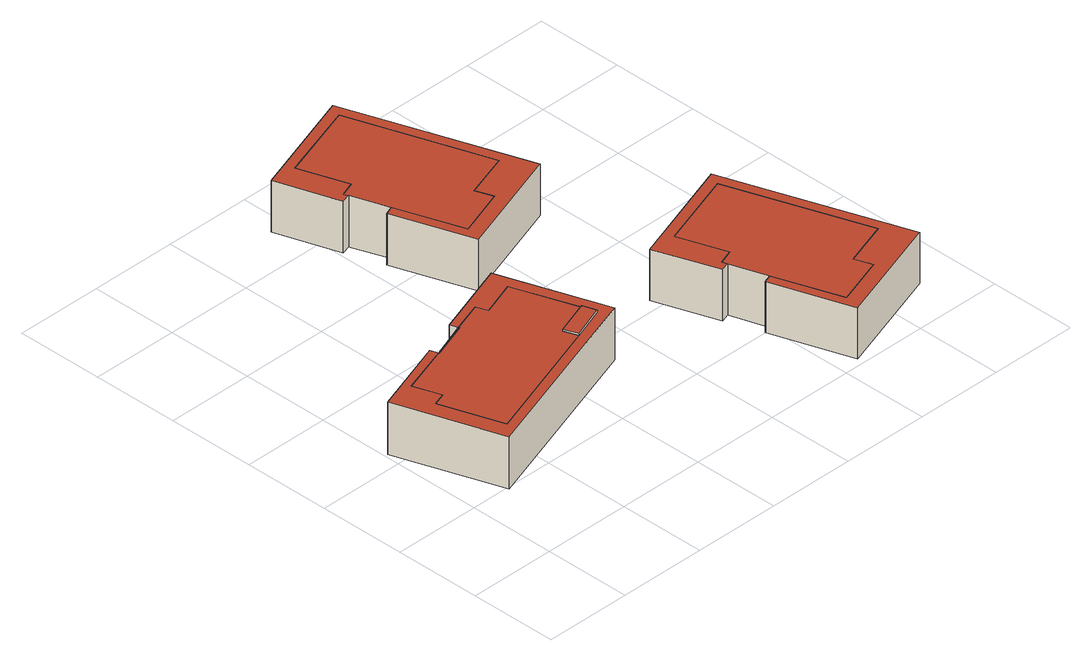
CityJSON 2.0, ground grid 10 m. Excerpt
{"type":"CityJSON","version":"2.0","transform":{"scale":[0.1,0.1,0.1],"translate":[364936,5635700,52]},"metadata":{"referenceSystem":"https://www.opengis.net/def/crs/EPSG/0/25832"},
"CityObjects":{
"building1":{"type":"Building","attributes":{"Geometrietyp2DReferenz":"3000","Gemeindeschluessel":"05315000","function":"51009_1610","roofType":"9999","measuredHeight":3},"geometry":[{"type":"Solid","lod":"2","boundaries":[[[[0,1,2,3]],[[1,4,5,2]],[[0,6,4,1]],[[3,7,6,0]],[[2,5,7,3]],[[4,6,7,5]]]],"semantics":{"surfaces":[{"type":"RoofSurface"},{"type":"WallSurface"},{"type":"GroundSurface"}],"values":[[0,1,1,1,1,2]]}}]},
"building2":{"type":"Building","attributes":{"Gemeindeschluessel":"05315000","Geometrietyp2DReferenz":"3000","function":"31001_1010"},"address":[{"country":"Germany","locality":"Köln","thoroughfareNumber":"5","thoroughfareName":"Zum Alten Paulshof"}],"children":["building2-1","building2-2","building2-3"]},
"building2-1":{"type":"BuildingPart","attributes":{"roofType":"9999","measuredHeight":6.1,"storeysAboveGround":2},"parents":["building2"],"geometry":[{"type":"MultiSurface","lod":"2","boundaries":[[[8,9,10,11,12,13,14,15,16,17,18,19,20,21,22,23,24,25]],[[23,26,27,24]],[[22,28,26,23]],[[29,30,31,28]],[[30,32,33,31]],[[32,34,35,33]],[[34,36,37,35]],[[36,38,39,37]],[[38,40,41,39]],[[40,42,43,41]],[[42,44,45,43]],[[44,46,47,45]],[[46,48,49,47]],[[48,50,51,49]],[[10,52,51,11]],[[9,53,52,10]],[[8,54,53,9]],[[25,55,54,8]],[[24,27,55,25]],[[22,21,30,29]],[[21,20,32,30]],[[20,19,34,32]],[[19,18,36,34]],[[18,17,38,36]],[[17,16,40,38]],[[16,15,42,40]],[[15,14,44,42]],[[14,13,46,44]],[[13,12,48,46]],[[12,11,50,48]],[[26,28,31,33,35,37,39,41,43,45,47,49,51,52,53,54,55,27]]],"semantics":{"surfaces":[{"type":"RoofSurface"},{"type":"WallSurface"},{"type":"GroundSurface"}],"values":[0,1,1,1,1,1,1,1,1,1,1,1,1,1,1,1,1,1,1,1,1,1,1,1,1,1,1,1,1,1,2]}}]},
"building2-2":{"type":"BuildingPart","attributes":{"roofType":"9999","measuredHeight":5.92,"storeysAboveGround":2},"address":[{"country":"Germany","locality":"Köln","thoroughfareNumber":"5","thoroughfareName":"Zum Alten Paulshof"}],"parents":["building2"],"geometry":[{"type":"Solid","lod":"2","boundaries":[[[[56,57,11,22]],[[11,58,59,22]],[[60,58,11,57]],[[61,60,57,56]],[[59,61,56,22]],[[60,61,59,58]]]],"semantics":{"surfaces":[{"type":"RoofSurface"},{"type":"WallSurface"},{"type":"GroundSurface"}],"values":[[0,1,1,1,1,2]]}}]},
"building2-3":{"type":"BuildingPart","attributes":{"roofType":"9999","measuredHeight":6,"storeysAboveGround":2},"address":[{"country":"Germany","locality":"Köln","thoroughfareNumber":"5","thoroughfareName":"Zum Alten Paulshof"}],"parents":["building2"],"geometry":[{"type":"MultiSurface","lod":"2","boundaries":[[[17,16,15,14,13,12,11,57,56,22,21,20,19,18]],[[59,61,62,29]],[[61,60,63,62]],[[60,58,50,63]],[[19,20,32,34]],[[20,21,30,32]],[[21,22,29,30]],[[22,56,61,59]],[[56,57,60,61]],[[57,11,58,60]],[[11,12,48,50]],[[12,13,46,48]],[[13,14,44,46]],[[14,15,42,44]],[[15,16,40,42]],[[16,17,38,40]],[[17,18,36,38]],[[18,19,34,36]],[[32,30,29,62,63,50,48,46,44,42,40,38,36,34]]],"semantics":{"surfaces":[{"type":"RoofSurface"},{"type":"WallSurface"},{"type":"GroundSurface"}],"values":[0,1,1,1,1,1,1,1,1,1,1,1,1,1,1,1,1,1,2]}}]},
"building3":{"type":"Building","attributes":{"Geometrietyp2DReferenz":"3000","Gemeindeschluessel":"05315000","function":"51009_1610","roofType":"9999","measuredHeight":3},"geometry":[{"type":"Solid","lod":"2","boundaries":[[[[64,65,66,67]],[[65,68,69,66]],[[64,70,68,65]],[[67,71,70,64]],[[66,69,71,67]],[[68,70,71,69]]]],"semantics":{"surfaces":[{"type":"RoofSurface"},{"type":"WallSurface"},{"type":"GroundSurface"}],"values":[[0,1,1,1,1,2]]}}]},
"building4":{"type":"Building","attributes":{"Geometrietyp2DReferenz":"3000","Gemeindeschluessel":"05315000","function":"51009_1610","roofType":"1000","measuredHeight":6.12},"geometry":[{"type":"Solid","lod":"2","boundaries":[[[[72,73,42,74]],[[75,38,73,72]],[[76,40,38,75]],[[74,42,40,76]],[[75,72,74,76]],[[73,38,40,42]]]],"semantics":{"surfaces":[{"type":"WallSurface"},{"type":"RoofSurface"},{"type":"GroundSurface"}],"values":[[0,0,0,0,1,2]]}}]},
"building5":{"type":"Building","attributes":{"Gemeindeschluessel":"05315000","Geometrietyp2DReferenz":"3000","function":"31001_1010"},"address":[{"country":"Germany","locality":"Köln","thoroughfareNumber":"9","thoroughfareName":"Zum Alten Paulshof"}],"children":["building5-1","building5-2"]},
"building5-1":{"type":"BuildingPart","attributes":{"roofType":"9999","measuredHeight":6,"storeysAboveGround":2},"parents":["building5"],"geometry":[{"type":"Solid","lod":"2","boundaries":[[[[77,78,79,80,81,82,83,84,85,86,87,88,89,90,91,92]],[[90,93,94,91]],[[80,95,96,81]],[[79,97,95,80]],[[78,98,97,79]],[[77,99,98,78]],[[92,100,99,77]],[[91,94,100,92]],[[89,101,93,90]],[[88,102,101,89]],[[87,103,102,88]],[[86,104,103,87]],[[85,105,104,86]],[[84,106,105,85]],[[83,107,106,84]],[[82,108,107,83]],[[81,96,108,82]],[[93,101,102,103,104,105,106,107,108,96,95,97,98,99,100,94]]]],"semantics":{"surfaces":[{"type":"RoofSurface"},{"type":"WallSurface"},{"type":"GroundSurface"}],"values":[[0,1,1,1,1,1,1,1,1,1,1,1,1,1,1,1,1,2]]}}]},
"building5-2":{"type":"BuildingPart","attributes":{"roofType":"9999","measuredHeight":6,"storeysAboveGround":2},"address":[{"country":"Germany","locality":"Köln","thoroughfareNumber":"9","thoroughfareName":"Zum Alten Paulshof"}],"parents":["building5"],"geometry":[{"type":"Solid","lod":"2","boundaries":[[[[88,87,86,85,84,83,82,81,90,89]],[[81,96,93,90]],[[82,108,96,81]],[[83,107,108,82]],[[84,106,107,83]],[[85,105,106,84]],[[86,104,105,85]],[[87,103,104,86]],[[88,102,103,87]],[[89,101,102,88]],[[90,93,101,89]],[[96,108,107,106,105,104,103,102,101,93]]]],"semantics":{"surfaces":[{"type":"RoofSurface"},{"type":"WallSurface"},{"type":"GroundSurface"}],"values":[[0,1,1,1,1,1,1,1,1,1,1,2]]}}]},
"building6":{"type":"Building","attributes":{"Geometrietyp2DReferenz":"3000","Gemeindeschluessel":"05315000","function":"51009_1610","roofType":"9999","measuredHeight":3},"geometry":[{"type":"Solid","lod":"2","boundaries":[[[[109,110,111,112]],[[110,113,114,111]],[[109,115,113,110]],[[112,116,115,109]],[[111,114,116,112]],[[113,115,116,114]]]],"semantics":{"surfaces":[{"type":"RoofSurface"},{"type":"WallSurface"},{"type":"GroundSurface"}],"values":[[0,1,1,1,1,2]]}}]},
"building7":{"type":"Building","attributes":{"Geometrietyp2DReferenz":"3000","Gemeindeschluessel":"05315000","function":"51009_1610","roofType":"9999","measuredHeight":3},"geometry":[{"type":"Solid","lod":"2","boundaries":[[[[117,118,119,120]],[[118,121,104,119]],[[117,102,121,118]],[[120,103,102,117]],[[119,104,103,120]],[[121,102,103,104]]]],"semantics":{"surfaces":[{"type":"RoofSurface"},{"type":"WallSurface"},{"type":"GroundSurface"}],"values":[[0,1,1,1,1,2]]}}]},
"building8":{"type":"Building","attributes":{"Gemeindeschluessel":"05315000","Geometrietyp2DReferenz":"3000","function":"31001_1010"},"address":[{"country":"Germany","locality":"Köln","thoroughfareNumber":"11","thoroughfareName":"Zum Alten Paulshof"}],"children":["building8-1","building8-2"]},
"building8-1":{"type":"BuildingPart","attributes":{"roofType":"9999","measuredHeight":6,"storeysAboveGround":2},"parents":["building8"],"geometry":[{"type":"Solid","lod":"2","boundaries":[[[[122,123,124,125,126,127,128,129,130,131,132,133,134,135,136,137]],[[135,138,139,136]],[[125,140,141,126]],[[124,142,140,125]],[[123,143,142,124]],[[122,144,143,123]],[[137,145,144,122]],[[136,139,145,137]],[[134,146,138,135]],[[133,147,146,134]],[[132,148,147,133]],[[131,149,148,132]],[[130,150,149,131]],[[129,114,150,130]],[[128,113,114,129]],[[127,115,113,128]],[[126,141,115,127]],[[138,146,147,148,149,150,114,113,115,141,140,142,143,144,145,139]]]],"semantics":{"surfaces":[{"type":"RoofSurface"},{"type":"WallSurface"},{"type":"GroundSurface"}],"values":[[0,1,1,1,1,1,1,1,1,1,1,1,1,1,1,1,1,2]]}}]},
"building8-2":{"type":"BuildingPart","attributes":{"roofType":"9999","measuredHeight":6,"storeysAboveGround":2},"address":[{"country":"Germany","locality":"Köln","thoroughfareNumber":"11","thoroughfareName":"Zum Alten Paulshof"}],"parents":["building8"],"geometry":[{"type":"Solid","lod":"2","boundaries":[[[[133,132,131,130,129,128,127,126,135,134]],[[126,141,138,135]],[[127,115,141,126]],[[128,113,115,127]],[[129,114,113,128]],[[130,150,114,129]],[[131,149,150,130]],[[132,148,149,131]],[[133,147,148,132]],[[134,146,147,133]],[[135,138,146,134]],[[141,115,113,114,150,149,148,147,146,138]]]],"semantics":{"surfaces":[{"type":"RoofSurface"},{"type":"WallSurface"},{"type":"GroundSurface"}],"values":[[0,1,1,1,1,1,1,1,1,1,1,2]]}}]}
},
"vertices":[
[33,183,41],[48,188,41],[37,219,41],[22,214,41],[48,188,11],[37,219,11],[33,183,11],[22,214,11],
[261,170,69],[219,292,69],[132,262,69],[135,253,69],[170,265,69],[175,252,69],[215,266,69],[240,193,69],[200,179,69],[206,163,69],[57,112,69],[33,183,69],[48,188,69],[37,219,69],[93,238,69],[90,247,69],[3,217,69],[44,96,69],[90,247,8],[3,217,8],[93,238,8],[93,238,9],[37,219,9],[37,219,8],[48,188,9],[48,188,8],[33,183,9],[33,183,8],[57,112,9],[57,112,8],[206,163,9],[206,163,8],[200,179,9],[200,179,8],[240,193,9],[240,193,8],[215,266,9],[215,266,8],[175,252,9],[175,252,8],[170,265,9],[170,265,8],[135,253,9],[135,253,8],[132,262,8],[219,292,8],[261,170,8],[44,96,8],
[93,237,69],[136,252,69],[135,253,10],[93,238,10],[136,252,10],[93,237,10],
[93,237,9],[136,252,9],
[175,252,40],[215,266,40],[211,279,40],[170,265,40],[215,266,10],[211,279,10],[175,252,10],[170,265,10],
[245,177,71],[245,177,9],[240,193,71],[206,163,71],[200,179,71],
[378,383,67],[308,589,67],[181,546,67],[205,474,67],[215,477,67],[213,482,67],[230,488,67],[211,544,67],[301,574,67],[355,415,67],[304,398,67],[311,378,67],[256,359,67],[230,435,67],[220,431,67],[251,340,67],[230,435,7],[220,431,7],[205,474,7],[215,477,7],[181,546,7],[308,589,7],[378,383,7],[251,340,7],[256,359,7],[311,378,7],[304,398,7],[355,415,7],[301,574,7],[211,544,7],[230,488,7],[213,482,7],
[385,150,38],[402,156,38],[383,211,38],[366,205,38],[402,156,8],[383,211,8],[385,150,8],[366,205,8],
[311,378,37],[362,395,37],[355,415,37],[304,398,37],[362,395,7],
[550,50,68],[479,256,68],[352,213,68],[377,141,68],[387,144,68],[385,150,68],[402,156,68],[383,211,68],[472,241,68],[527,82,68],[476,65,68],[483,45,68],[427,26,68],[401,102,68],[392,99,68],[423,7,68],[401,102,8],[392,99,8],[377,141,8],[387,144,8],[352,213,8],[479,256,8],[550,50,8],[423,7,8],[427,26,8],[483,45,8],[476,65,8],[527,82,8],[472,241,8]
]}
